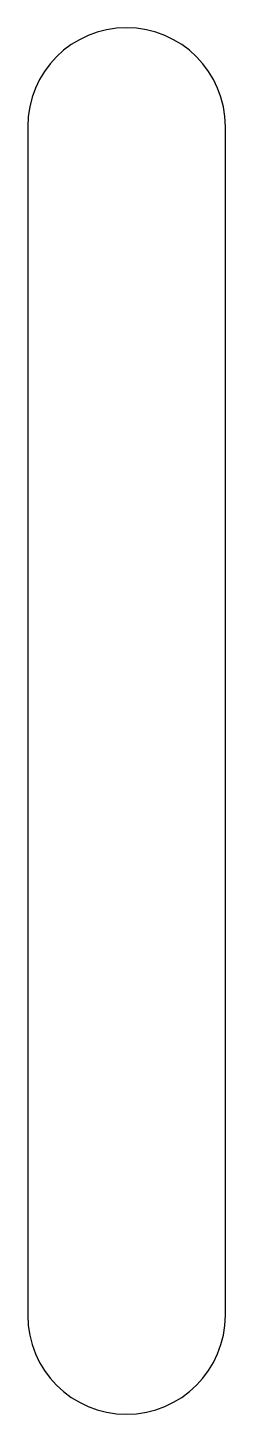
# Model space of a CAD drawing. Header units: metres. Extents: x -121 to -91, y 74 to 284.
import ezdxf

# ---------------------------------------------------------------- set-up
doc = ezdxf.new("R2010")
doc.units = ezdxf.units.M

msp = doc.modelspace()

# ---------------------------------------------------------------- linework, layer by layer
at = {"color": 4}
for p, q in [((-121.04, 269.49), (-121.04, 89.49)), ((-91.04, 89.49), (-91.04, 269.49))]:
    msp.add_line(p, q, dxfattribs=at)
for centre, start, end in [((-106.04, 269.49), 0, 180), ((-106.04, 89.49), 180, 0)]:
    msp.add_arc(centre, 15, start, end, dxfattribs=at)

doc.saveas('drawing.dxf')
